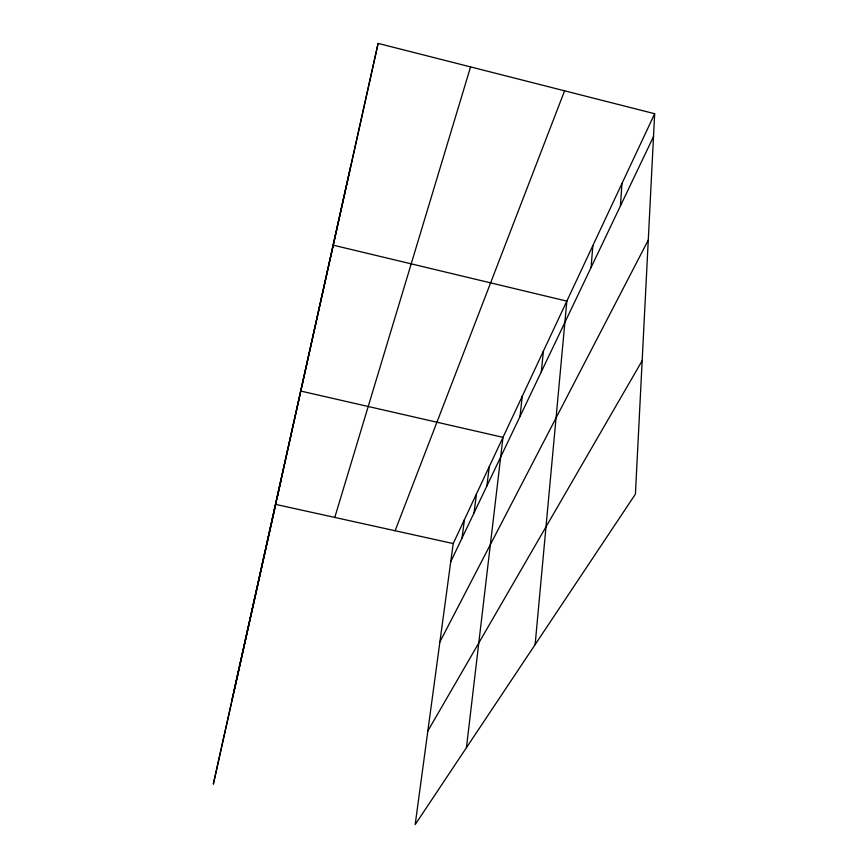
<?xml version="1.0" encoding="UTF-8"?>
<svg xmlns="http://www.w3.org/2000/svg" width="868" height="868" viewBox="0 0 868 868"><rect width="100%" height="100%" fill="white"/><g stroke="black" fill="none" stroke-linecap="round" stroke-linejoin="round"><path stroke-width="1.3" d="M654.667 113.719L635.409 494.131L415.175 824.6L453.204 543.563L654.667 113.719L378.112 43.4L213.333 784.14L275.731 504.406L453.204 543.563M620.436 205.944L621.944 183.549M591.086 267.474L592.855 245.611M535.122 644.609L566.837 301.12L333.29 245.188M541.296 371.862L543.422 351.073M520.008 416.521L522.243 396.264M466.452 747.652L502.995 437.331L300.892 391.088M486.905 485.928L489.27 466.604M474.047 512.869L476.456 493.935M462.026 538.095L464.467 519.541M234.132 690.874L350.488 167.101M232.136 699.261L378.112 43.4M277.304 497.245L281.406 478.81M334.777 517.436L470.564 66.912M395.114 530.749L564.591 90.814M450.742 561.737L653.506 136.591M439.902 641.886L648.266 240.121M427.837 730.997L642.157 360.73"/></g></svg>
